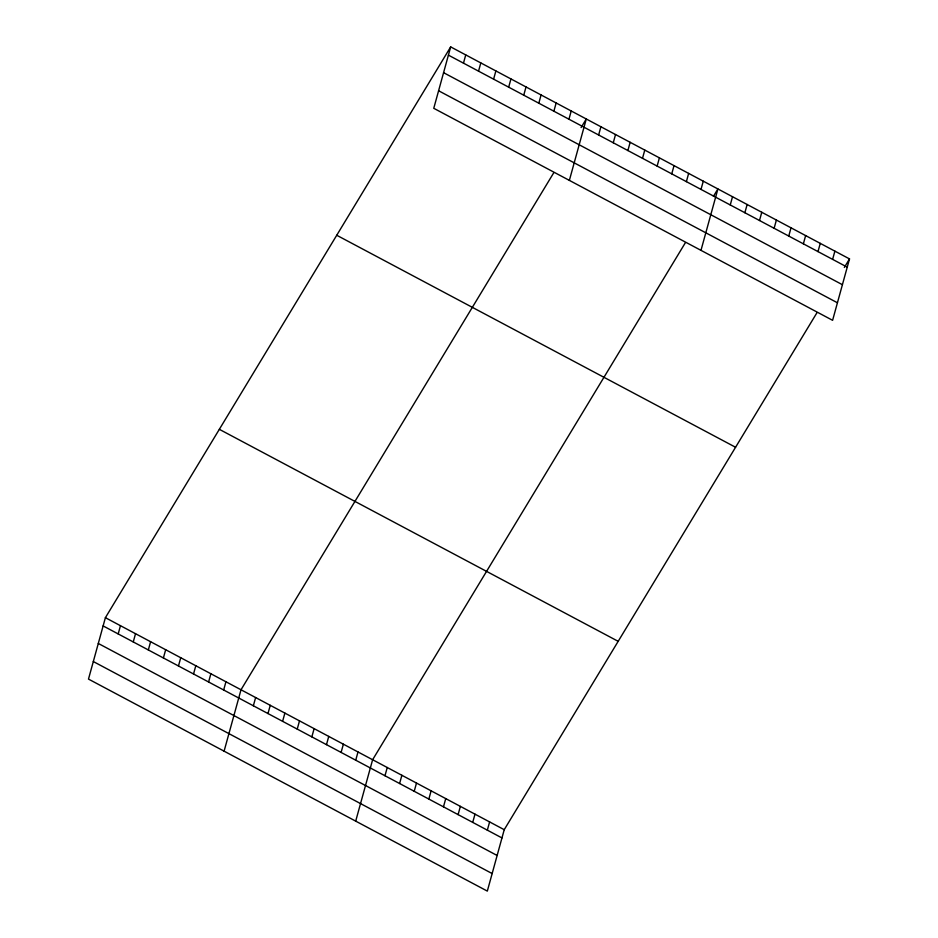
<?xml version="1.0" encoding="UTF-8"?>
<svg xmlns="http://www.w3.org/2000/svg" width="938" height="938" viewBox="0 0 938 938"><rect width="100%" height="100%" fill="white"/><g stroke="black" fill="none" stroke-linecap="round" stroke-linejoin="round"><path stroke-width="1.41" d="M450.674 46.9L433.766 108.304L832.604 320.315L849.511 258.911L450.674 46.9L105.396 617.685L88.489 679.089L487.326 891.1L504.234 829.696L816.963 312.717M118.2 633.936L120.463 625.693M133.266 641.944L135.529 633.701M148.333 649.952L150.608 641.709M163.4 657.96L165.674 649.717M178.466 665.98L180.741 657.737M193.533 673.988L195.808 665.745M208.599 681.996L210.874 673.754M223.666 690.005L225.941 681.762M224.088 751.174L241.007 689.77L553.725 172.803M253.354 705.786L255.628 697.544M267.987 713.56L270.25 705.317M463.478 63.151L465.74 54.908M282.608 721.334L284.882 713.091M297.229 729.107L299.503 720.865M478.544 71.159L480.807 62.916M311.85 736.881L314.124 728.638M493.611 79.167L495.874 70.925M326.483 744.655L328.746 736.412M508.677 87.175L510.952 78.933M341.104 752.428L343.378 744.186M523.744 95.184L526.019 86.941M355.725 760.202L357.999 751.959M538.811 103.192L541.085 94.949M355.701 821.137L372.621 759.733L685.338 242.766M553.877 111.212L556.152 102.969M384.979 775.749L387.242 767.507M568.944 119.22L571.219 110.977M399.6 783.523L401.874 775.28M569.366 180.389L586.285 118.985L581.103 127.545M414.221 791.297L416.495 783.054M598.632 135.002L600.906 126.759M428.842 799.07L431.117 790.828M613.264 142.775L615.527 134.533M443.475 806.844L445.738 798.601M627.885 150.549L630.148 142.306M458.096 814.618L460.37 806.375M642.507 158.323L644.781 150.08M472.717 822.392L474.991 814.149M657.128 166.096L659.402 157.854M487.338 830.165L489.613 821.923M671.76 173.87L674.023 165.627M686.382 181.644L688.644 173.401M701.003 189.417L703.277 181.175M700.979 250.352L717.898 188.948L713.455 196.288M730.256 204.965L732.519 196.722M744.878 212.738L747.14 204.496M759.499 220.512L761.773 212.269M774.12 228.286L776.394 220.043M788.752 236.059L791.015 227.817M803.374 243.833L805.636 235.59M817.995 251.607L820.269 243.364M832.616 259.38L834.89 251.138M844.329 267.471L849.511 258.911M448.411 55.143L847.249 267.154M443.58 72.683L842.406 284.695M438.597 90.763L837.435 302.775M336.742 235.262L735.568 447.262M219.34 429.323L618.177 641.334M105.396 617.685L504.234 829.696M103.133 625.927L501.971 837.939M98.302 643.468L497.128 855.479M93.319 661.548L492.157 873.559"/></g></svg>
